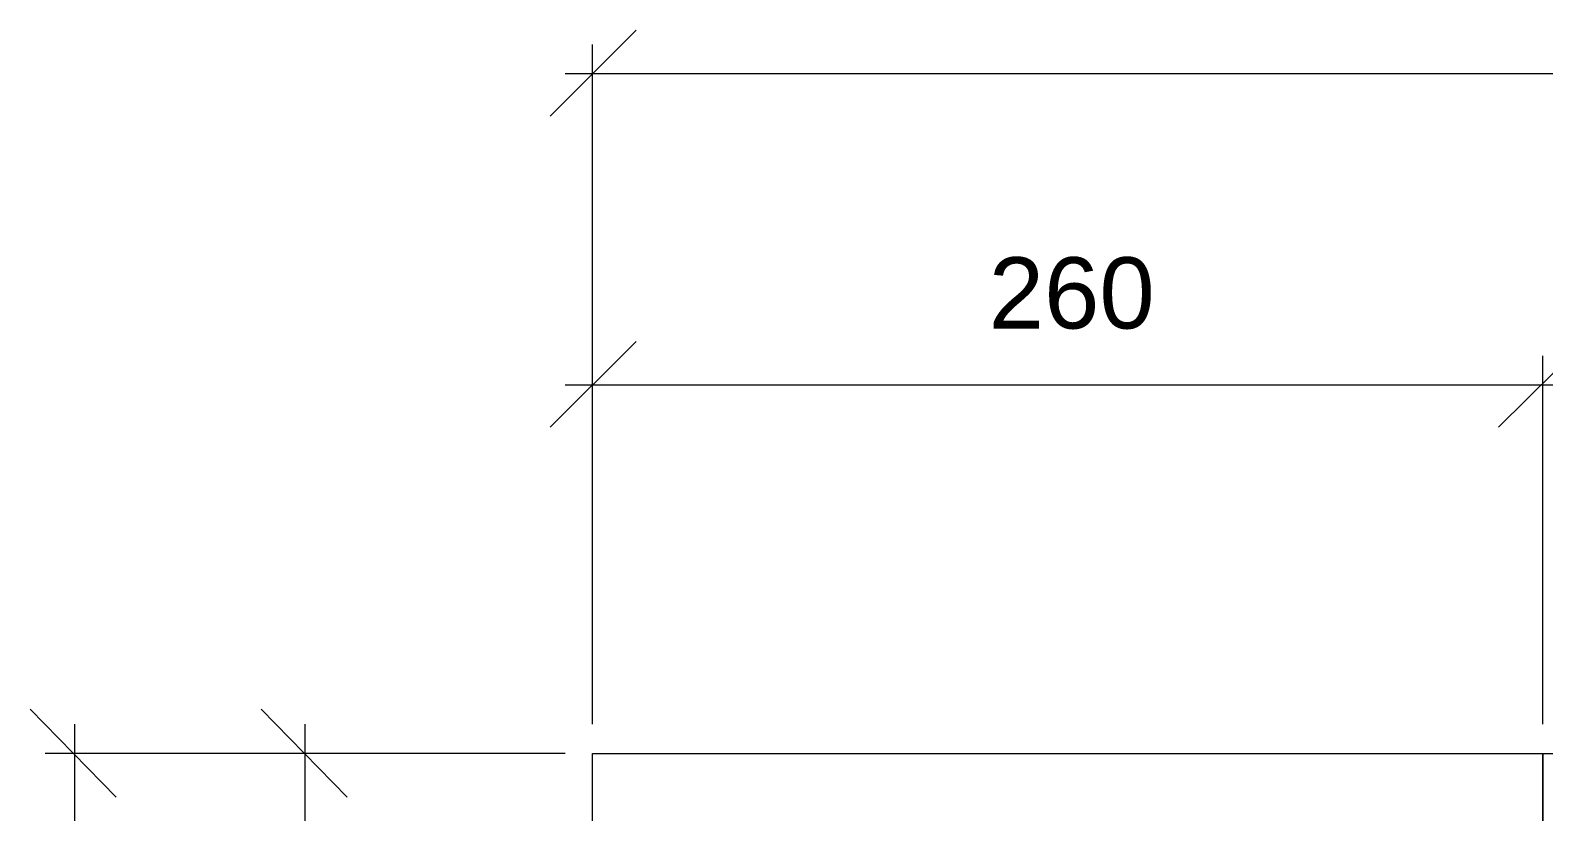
# Model space of a CAD drawing. Header units: millimetres. Extents: x 40 to 176, y -32 to 59.
# Drawn here: x 99.695 to 102.651, y 4.98 to 6.506 of the extents above; entities that cross this region are included whole.
import ezdxf

# ---------------------------------------------------------------- set-up
doc = ezdxf.new("R2010")
doc.units = ezdxf.units.MM
doc.layers.add('15 - Quadro de medição', color=6, linetype='Continuous')
doc.styles.add('Arial0', font='arial.ttf', dxfattribs={"height": 3.14658})

msp = doc.modelspace()

# ---------------------------------------------------------------- linework, layer by layer
at = {"layer": '15 - Quadro de medição', "color": 8, "linetype": 'Continuous', "lineweight": 20, "true_color": 0x000008}
for points in [[(100.878, 6.5057), (100.7104, 6.3381), (100.7104, 6.3381)], [(100.7928, 5.1508), (100.7928, 6.4778), (100.7928, 6.4778)], [(113.8232, 6.4205), (100.7398, 6.4205), (100.7398, 6.4205)], [(100.878, 5.8981), (100.7104, 5.7305), (100.7104, 5.7305)], [(102.5625, 5.7305), (102.7315, 5.8981), (102.7315, 5.8981)], [(102.7315, 5.8981), (102.5625, 5.7305), (102.5625, 5.7305)], [(100.7928, 5.1508), (100.7928, 5.8702), (100.7928, 5.8702)], [(102.6491, 5.1508), (102.6491, 5.8702), (102.6491, 5.8702)], [(102.6491, 5.1508), (102.6491, 5.8702), (102.6491, 5.8702)], [(102.7022, 5.8129), (100.7398, 5.8129), (100.7398, 5.8129)], [(104.5585, 5.8129), (102.5919, 5.8129), (102.5919, 5.8129)], [(99.8626, 5.0084), (99.695, 5.1802), (99.695, 5.1802)], [(100.3138, 5.0084), (100.1461, 5.1802), (100.1461, 5.1802)], [(99.7816, 5.1508), (99.7816, -6.0833), (99.7816, -6.0833)], [(100.2314, 5.1508), (100.2314, 1.3321), (100.2314, 1.3321)], [(100.7398, 5.0936), (99.7243, 5.0936), (99.7243, 5.0936)], [(100.7398, 5.0936), (100.1741, 5.0936), (100.1741, 5.0936)]]:
    msp.add_lwpolyline(points, dxfattribs=at)
at = {"layer": '15 - Quadro de medição', "color": 7, "linetype": 'Continuous', "lineweight": 20, "true_color": 0x000007}
for points in [[(100.7928, 5.0936), (102.6491, 5.0936), (102.6491, 1.3852), (100.7928, 1.3852)], [(102.6491, 5.0936), (104.5012, 5.0936), (104.5012, 1.3852), (102.6491, 1.3852)]]:
    msp.add_lwpolyline(points, close=True, dxfattribs=at)

# ---------------------------------------------------------------- texts
at = {"layer": '15 - Quadro de medição', "color": 7, "true_color": 0x000007, "style": 'Arial0'}
msp.add_text('260', height=0.13909, dxfattribs=at).set_placement((101.5667, 5.9233))

doc.saveas('drawing.dxf')
